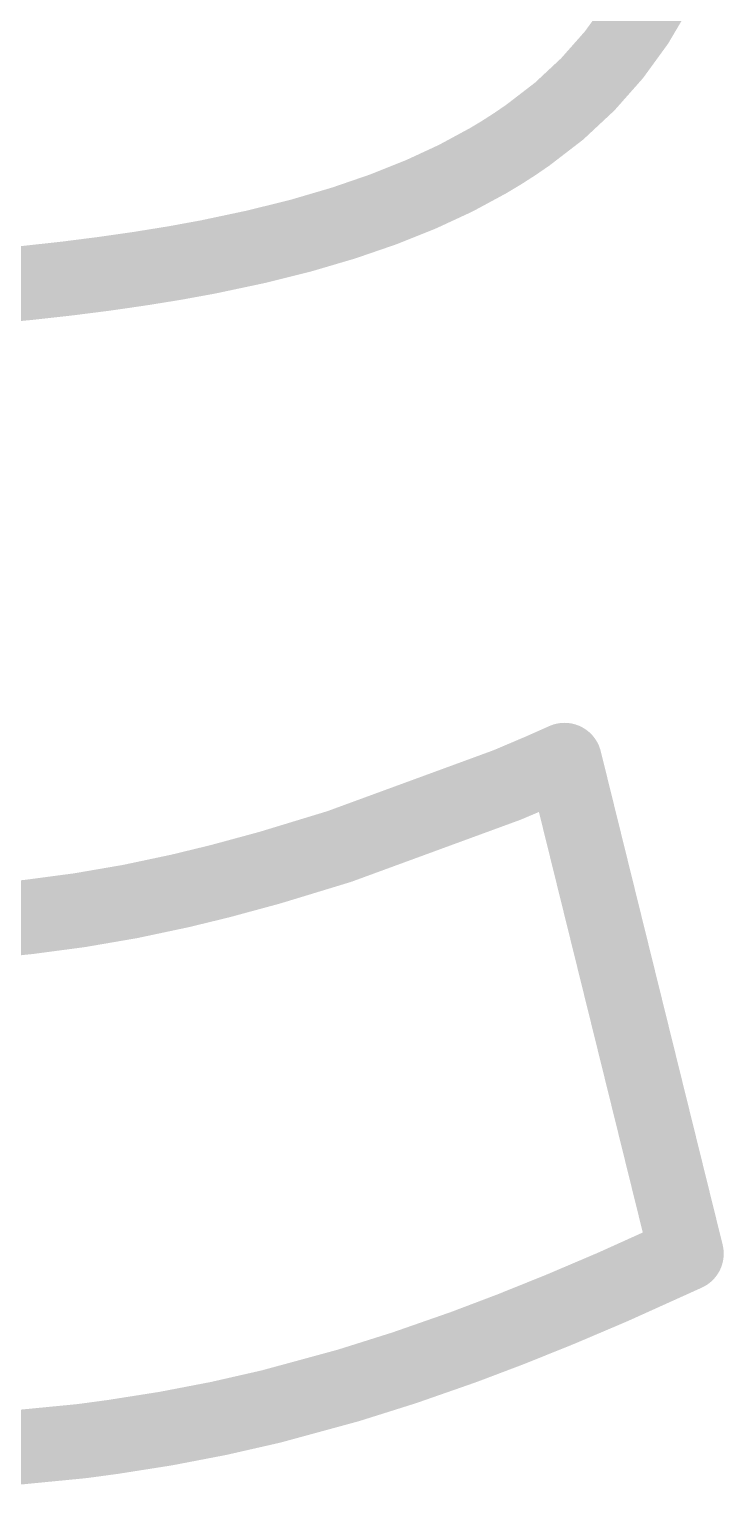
# Model space of a CAD drawing. Header units: millimetres. Extents: x 6 to 417, y 41 to 311.
# Drawn here: x 385.298 to 386.229, y 55.079 to 57.039 of the extents above; entities that cross this region are included whole.
import ezdxf

# ---------------------------------------------------------------- set-up
doc = ezdxf.new("R2010")
doc.units = ezdxf.units.MM
doc.layers.add('DrillDrawing', color=1, linetype='Continuous')

msp = doc.modelspace()

# ---------------------------------------------------------------- linework, layer by layer
at = {"layer": 'DrillDrawing', "const_width": 0.1}
for points in [[(386.139, 57.0926, -0.119921), (385.9661, 56.897)], [(386.139, 57.0926, -0.119921), (385.9661, 56.897)], [(385.9661, 56.897, -0.022765), (385.913, 56.8628)], [(385.9661, 56.897, -0.022765), (385.913, 56.8628)], [(385.5005, 55.8834, -0.028943), (385.2968, 55.8483)], [(385.5005, 55.8834, -0.028943), (385.2968, 55.8483)], [(385.6216, 55.1917, -0.025463), (385.4096, 55.1509)], [(385.6216, 55.1917, -0.025463), (385.4096, 55.1509)]]:
    msp.add_lwpolyline(points, format="xyb", dxfattribs=at)
at = {"layer": 'DrillDrawing', "const_width": 0.05}
for points in [[(385.9411, 56.897, 1), (385.9911, 56.897, 1)], [(385.9411, 56.897, 1), (385.9911, 56.897, 1)], [(385.9411, 56.897, 1), (385.9911, 56.897, 1)], [(385.9411, 56.897, 1), (385.9911, 56.897, 1)], [(385.888, 56.8628, 1), (385.938, 56.8628, 1)], [(385.888, 56.8628, 1), (385.938, 56.8628, 1)], [(385.888, 56.8628, 1), (385.938, 56.8628, 1)], [(385.888, 56.8628, 1), (385.938, 56.8628, 1)], [(385.8444, 56.8392, 1), (385.8944, 56.8392, 1)], [(385.8444, 56.8392, 1), (385.8944, 56.8392, 1)], [(385.8444, 56.8392, 1), (385.8944, 56.8392, 1)], [(385.8444, 56.8392, 1), (385.8944, 56.8392, 1)], [(385.7976, 56.8175, 1), (385.8476, 56.8175, 1)], [(385.7976, 56.8175, 1), (385.8476, 56.8175, 1)], [(385.7976, 56.8175, 1), (385.8476, 56.8175, 1)], [(385.7976, 56.8175, 1), (385.8476, 56.8175, 1)], [(385.7475, 56.7974, 1), (385.7974, 56.7974, 1)], [(385.7475, 56.7974, 1), (385.7974, 56.7974, 1)], [(385.7475, 56.7974, 1), (385.7974, 56.7974, 1)], [(385.7475, 56.7974, 1), (385.7974, 56.7974, 1)], [(385.6939, 56.779, 1), (385.7439, 56.779, 1)], [(385.6939, 56.779, 1), (385.7439, 56.779, 1)], [(385.6939, 56.779, 1), (385.7439, 56.779, 1)], [(385.6939, 56.779, 1), (385.7439, 56.779, 1)], [(385.6369, 56.7622, 1), (385.6869, 56.7622, 1)], [(385.6369, 56.7622, 1), (385.6869, 56.7622, 1)], [(385.6369, 56.7622, 1), (385.6869, 56.7622, 1)], [(385.6369, 56.7622, 1), (385.6869, 56.7622, 1)], [(385.5763, 56.7471, 1), (385.6263, 56.7471, 1)], [(385.5763, 56.7471, 1), (385.6263, 56.7471, 1)], [(385.5763, 56.7471, 1), (385.6263, 56.7471, 1)], [(385.5763, 56.7471, 1), (385.6263, 56.7471, 1)], [(385.4674, 56.7253, 1), (385.5174, 56.7253, 1)], [(385.4674, 56.7253, 1), (385.5174, 56.7253, 1)], [(385.4674, 56.7253, 1), (385.5174, 56.7253, 1)], [(385.4674, 56.7253, 1), (385.5174, 56.7253, 1)], [(385.5122, 56.7335, 1), (385.5622, 56.7335, 1)], [(385.5122, 56.7335, 1), (385.5622, 56.7335, 1)], [(385.5122, 56.7335, 1), (385.5622, 56.7335, 1)], [(385.5122, 56.7335, 1), (385.5622, 56.7335, 1)], [(385.2731, 56.699, 1), (385.3231, 56.699, 1)], [(385.2731, 56.699, 1), (385.3231, 56.699, 1)], [(385.2731, 56.699, 1), (385.3231, 56.699, 1)], [(385.2731, 56.699, 1), (385.3231, 56.699, 1)], [(385.3236, 56.7046, 1), (385.3736, 56.7046, 1)], [(385.3236, 56.7046, 1), (385.3736, 56.7046, 1)], [(385.3236, 56.7046, 1), (385.3736, 56.7046, 1)], [(385.3236, 56.7046, 1), (385.3736, 56.7046, 1)], [(385.373, 56.7109, 1), (385.423, 56.7109, 1)], [(385.373, 56.7109, 1), (385.423, 56.7109, 1)], [(385.373, 56.7109, 1), (385.423, 56.7109, 1)], [(385.373, 56.7109, 1), (385.423, 56.7109, 1)], [(385.4209, 56.7178, 1), (385.4709, 56.7178, 1)], [(385.4209, 56.7178, 1), (385.4709, 56.7178, 1)], [(385.4209, 56.7178, 1), (385.4709, 56.7178, 1)], [(385.4209, 56.7178, 1), (385.4709, 56.7178, 1)], [(385.9901, 56.0587, 1), (386.0401, 56.0587, 1)], [(385.9901, 56.0587, 1), (386.0401, 56.0587, 1)], [(385.9901, 56.0587, 1), (386.0401, 56.0587, 1)], [(385.9901, 56.0587, 1), (386.0401, 56.0587, 1)], [(385.9582, 56.0445, 1), (386.0082, 56.0445, 1)], [(385.9582, 56.0445, 1), (386.0082, 56.0445, 1)], [(385.9582, 56.0445, 1), (386.0082, 56.0445, 1)], [(385.9582, 56.0445, 1), (386.0082, 56.0445, 1)], [(385.9133, 56.0254, 1), (385.9633, 56.0254, 1)], [(385.9133, 56.0254, 1), (385.9633, 56.0254, 1)], [(385.9133, 56.0254, 1), (385.9633, 56.0254, 1)], [(385.9133, 56.0254, 1), (385.9633, 56.0254, 1)], [(385.6882, 55.9428, 1), (385.7382, 55.9428, 1)], [(385.6882, 55.9428, 1), (385.7382, 55.9428, 1)], [(385.6882, 55.9428, 1), (385.7382, 55.9428, 1)], [(385.6882, 55.9428, 1), (385.7382, 55.9428, 1)], [(385.5284, 55.8963, 1), (385.5784, 55.8963, 1)], [(385.5284, 55.8963, 1), (385.5784, 55.8963, 1)], [(385.5284, 55.8963, 1), (385.5784, 55.8963, 1)], [(385.5284, 55.8963, 1), (385.5784, 55.8963, 1)], [(385.5951, 55.9144, 1), (385.6451, 55.9144, 1)], [(385.5951, 55.9144, 1), (385.6451, 55.9144, 1)], [(385.5951, 55.9144, 1), (385.6451, 55.9144, 1)], [(385.5951, 55.9144, 1), (385.6451, 55.9144, 1)], [(385.4755, 55.8834, 1), (385.5255, 55.8834, 1)], [(385.4755, 55.8834, 1), (385.5255, 55.8834, 1)], [(385.4755, 55.8834, 1), (385.5255, 55.8834, 1)], [(385.4755, 55.8834, 1), (385.5255, 55.8834, 1)], [(385.2718, 55.8483, 1), (385.3218, 55.8483, 1)], [(385.2718, 55.8483, 1), (385.3218, 55.8483, 1)], [(385.2718, 55.8483, 1), (385.3218, 55.8483, 1)], [(385.2718, 55.8483, 1), (385.3218, 55.8483, 1)], [(386.1535, 55.3967, 1), (386.2035, 55.3967, 1)], [(386.1535, 55.3967, 1), (386.2035, 55.3967, 1)], [(386.1535, 55.3967, 1), (386.2035, 55.3967, 1)], [(386.1535, 55.3967, 1), (386.2035, 55.3967, 1)], [(386.0546, 55.352, 1), (386.1046, 55.352, 1)], [(386.0546, 55.352, 1), (386.1046, 55.352, 1)], [(386.0546, 55.352, 1), (386.1046, 55.352, 1)], [(386.0546, 55.352, 1), (386.1046, 55.352, 1)], [(385.9846, 55.3222, 1), (386.0346, 55.3222, 1)], [(385.9846, 55.3222, 1), (386.0346, 55.3222, 1)], [(385.9846, 55.3222, 1), (386.0346, 55.3222, 1)], [(385.9846, 55.3222, 1), (386.0346, 55.3222, 1)], [(385.9181, 55.2954, 1), (385.9681, 55.2954, 1)], [(385.9181, 55.2954, 1), (385.9681, 55.2954, 1)], [(385.9181, 55.2954, 1), (385.9681, 55.2954, 1)], [(385.9181, 55.2954, 1), (385.9681, 55.2954, 1)], [(385.8548, 55.2714, 1), (385.9048, 55.2714, 1)], [(385.8548, 55.2714, 1), (385.9048, 55.2714, 1)], [(385.8548, 55.2714, 1), (385.9048, 55.2714, 1)], [(385.8548, 55.2714, 1), (385.9048, 55.2714, 1)], [(385.7752, 55.2436, 1), (385.8252, 55.2436, 1)], [(385.7752, 55.2436, 1), (385.8252, 55.2436, 1)], [(385.7752, 55.2436, 1), (385.8252, 55.2436, 1)], [(385.7752, 55.2436, 1), (385.8252, 55.2436, 1)], [(385.7004, 55.22, 1), (385.7504, 55.22, 1)], [(385.7004, 55.22, 1), (385.7504, 55.22, 1)], [(385.7004, 55.22, 1), (385.7504, 55.22, 1)], [(385.7004, 55.22, 1), (385.7504, 55.22, 1)], [(385.5966, 55.1917, 1), (385.6466, 55.1917, 1)], [(385.5966, 55.1917, 1), (385.6466, 55.1917, 1)], [(385.5966, 55.1917, 1), (385.6466, 55.1917, 1)], [(385.5966, 55.1917, 1), (385.6466, 55.1917, 1)], [(385.3846, 55.1509, 1), (385.4346, 55.1509, 1)], [(385.3846, 55.1509, 1), (385.4346, 55.1509, 1)], [(385.3846, 55.1509, 1), (385.4346, 55.1509, 1)], [(385.3846, 55.1509, 1), (385.4346, 55.1509, 1)], [(385.3433, 55.1453, 1), (385.3932, 55.1453, 1)], [(385.3433, 55.1453, 1), (385.3932, 55.1453, 1)], [(385.3433, 55.1453, 1), (385.3932, 55.1453, 1)], [(385.3433, 55.1453, 1), (385.3932, 55.1453, 1)]]:
    msp.add_lwpolyline(points, format="xyb", close=True, dxfattribs=at)
at = {"layer": 'DrillDrawing', "const_width": 0.1}
for points in [[(385.8694, 56.8392), (385.913, 56.8628)], [(385.8694, 56.8392), (385.913, 56.8628)], [(385.8226, 56.8175), (385.8694, 56.8392)], [(385.8226, 56.8175), (385.8694, 56.8392)], [(385.7724, 56.7974), (385.8226, 56.8175)], [(385.7724, 56.7974), (385.8226, 56.8175)], [(385.7189, 56.779), (385.7724, 56.7974)], [(385.7189, 56.779), (385.7724, 56.7974)], [(385.6619, 56.7622), (385.7189, 56.779)], [(385.6619, 56.7622), (385.7189, 56.779)], [(385.6013, 56.7471), (385.6619, 56.7622)], [(385.6013, 56.7471), (385.6619, 56.7622)], [(385.5372, 56.7335), (385.6013, 56.7471)], [(385.5372, 56.7335), (385.6013, 56.7471)], [(385.4459, 56.7178), (385.4924, 56.7253)], [(385.4459, 56.7178), (385.4924, 56.7253)], [(385.4924, 56.7253), (385.5372, 56.7335)], [(385.4924, 56.7253), (385.5372, 56.7335)], [(385.2466, 56.6939), (385.2981, 56.699)], [(385.2466, 56.6939), (385.2981, 56.699)], [(385.2981, 56.699), (385.3486, 56.7046)], [(385.2981, 56.699), (385.3486, 56.7046)], [(385.3486, 56.7046), (385.398, 56.7109)], [(385.3486, 56.7046), (385.398, 56.7109)], [(385.398, 56.7109), (385.4459, 56.7178)], [(385.398, 56.7109), (385.4459, 56.7178)], [(385.9832, 56.0445), (386.0151, 56.0587)], [(385.9832, 56.0445), (386.0151, 56.0587)], [(386.0151, 56.0587), (386.1785, 55.3967)], [(386.0151, 56.0587), (386.1785, 55.3967)], [(385.9383, 56.0254), (385.9832, 56.0445)], [(385.9383, 56.0254), (385.9832, 56.0445)], [(385.7132, 55.9428), (385.9383, 56.0254)], [(385.7132, 55.9428), (385.9383, 56.0254)], [(385.6201, 55.9144), (385.7132, 55.9428)], [(385.6201, 55.9144), (385.7132, 55.9428)], [(385.5005, 55.8834), (385.5534, 55.8963)], [(385.5005, 55.8834), (385.5534, 55.8963)], [(385.5534, 55.8963), (385.6201, 55.9144)], [(385.5534, 55.8963), (385.6201, 55.9144)], [(385.2466, 55.8432), (385.2968, 55.8483)], [(385.2466, 55.8432), (385.2968, 55.8483)], [(386.0796, 55.352), (386.1785, 55.3967)], [(386.0796, 55.352), (386.1785, 55.3967)], [(386.0096, 55.3222), (386.0796, 55.352)], [(386.0096, 55.3222), (386.0796, 55.352)], [(385.9431, 55.2954), (386.0096, 55.3222)], [(385.9431, 55.2954), (386.0096, 55.3222)], [(385.8798, 55.2714), (385.9431, 55.2954)], [(385.8798, 55.2714), (385.9431, 55.2954)], [(385.8002, 55.2436), (385.8798, 55.2714)], [(385.8002, 55.2436), (385.8798, 55.2714)], [(385.7254, 55.22), (385.8002, 55.2436)], [(385.7254, 55.22), (385.8002, 55.2436)], [(385.6216, 55.1917), (385.7254, 55.22)], [(385.6216, 55.1917), (385.7254, 55.22)], [(385.3682, 55.1453), (385.4096, 55.1509)], [(385.3682, 55.1453), (385.4096, 55.1509)], [(385.1978, 55.1287), (385.3682, 55.1453)], [(385.1978, 55.1287), (385.3682, 55.1453)]]:
    msp.add_lwpolyline(points, dxfattribs=at)

doc.saveas('drawing.dxf')
